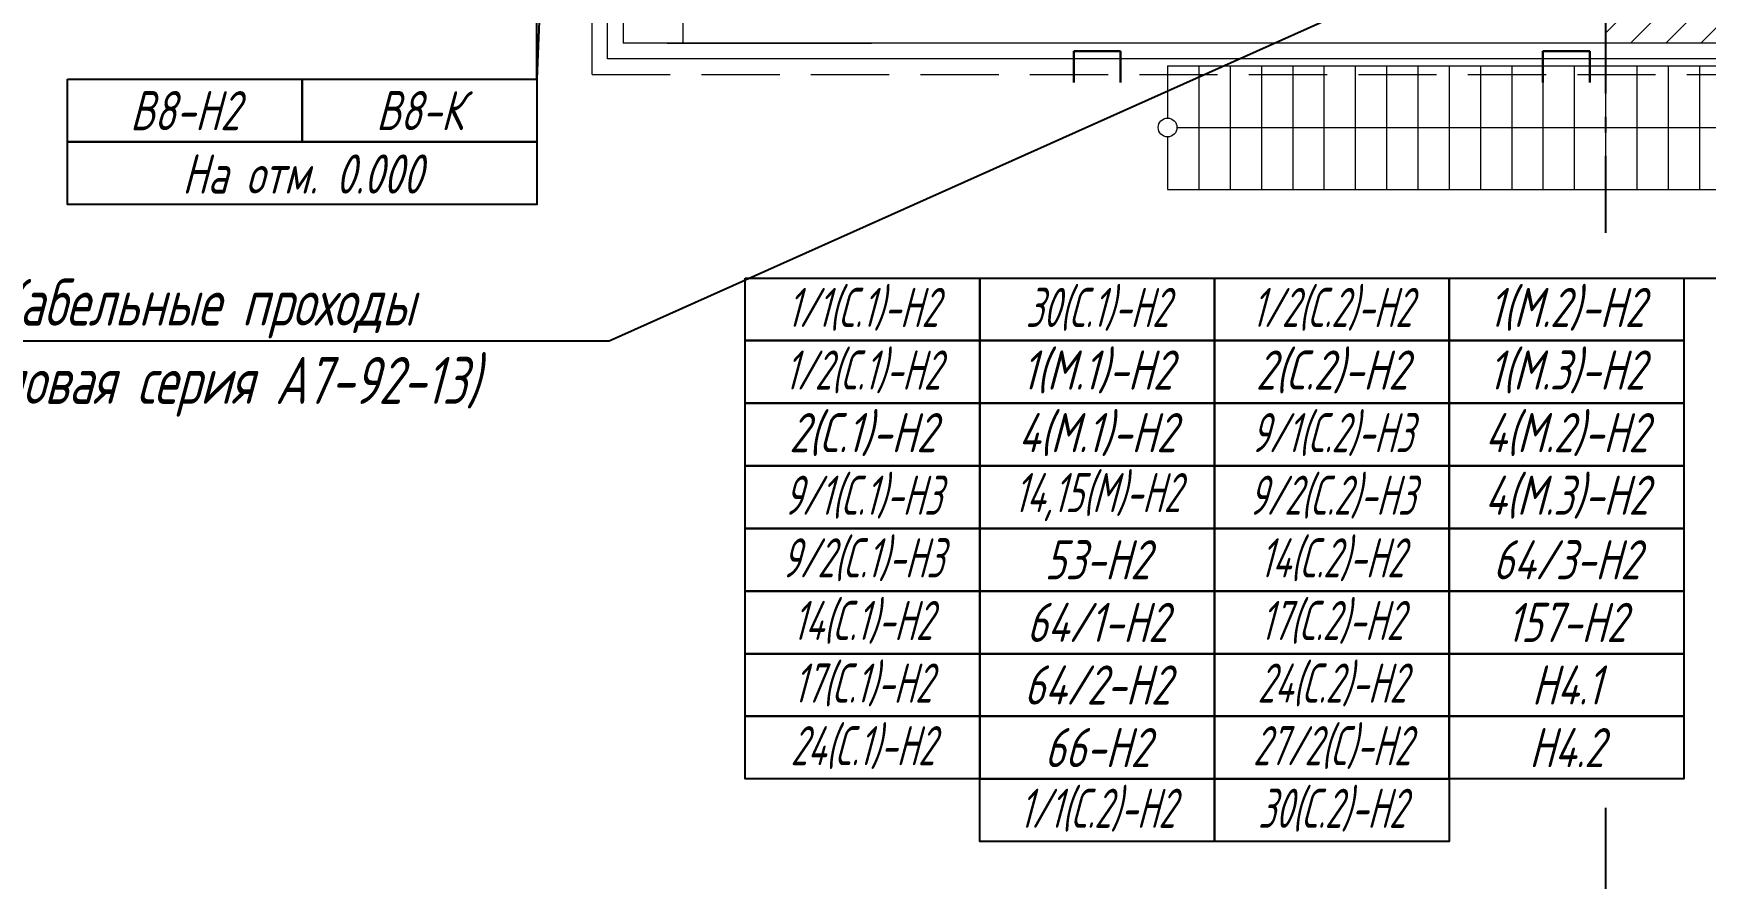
# Model space of a CAD drawing. Header units: millimetres. Extents: x -14296 to 10264, y -13087 to -5602.
# Drawn here: x -2639 to -2532.1, y -12866.1 to -12812.1 of the extents above; entities that cross this region are included whole.
import ezdxf
from ezdxf import colors
from ezdxf.entities.mleader import LeaderData, LeaderLine
from ezdxf.math import Vec2, Vec3

# ---------------------------------------------------------------- set-up
doc = ezdxf.new("R2010")
doc.units = ezdxf.units.MM
doc.linetypes.add('gost5', pattern=[7, 5, -2, 0])
doc.linetypes.add('gost6', pattern=[12, 8, -1.5, 1, -1.5])
for name, color, linetype, lineweight in [('КаБель контрольный (Вновь)', 142, 'gost5', 15), ('КаБель силовой (Вновь)', 1, 'Continuous', 15), ('Линия выноска', 137, 'Continuous', 25), ('Осевая', 4, 'gost6', 25), ('Рамка тонкая', 5, 'Continuous', 25), ('Строительный', 251, 'Continuous', 13), ('Текст', 7, 'Continuous', 20)]:
    doc.layers.add(name, color=color, linetype=linetype, lineweight=lineweight)
doc.styles.add('Simplex', font='simplex.shx', dxfattribs={"width": 0.7, "oblique": 15})

# ---------------------------------------------------------------- blocks, each defined once
blk = doc.blocks.new('_DotBlank')
at = {"color": 0, "linetype": 'ByBlock', "lineweight": -2}
blk.add_line((-0.5, 0), (-1, 0), dxfattribs=at)
blk.add_circle((0, 0), 0.5, dxfattribs=at)

msp = doc.modelspace()

# ---------------------------------------------------------------- hatches: boundary and pattern name
at = {"layer": 'Строительный'}
h = msp.add_hatch(dxfattribs=at)
h.set_pattern_fill('ANSI31', color=256, scale=0.5)
h.set_pattern_definition([(45, (-5585.6675, -13627.7531), (-1.122532, 1.122532), [])])
h.paths.add_polyline_path([(-2519.85744, -12812.77393), (-2519.85744, -12808.97393), (-2536.45744, -12808.97393), (-2536.45744, -12809.97393), (-2538.45744, -12809.97393), (-2538.45744, -12812.77393)])
h.paths.add_polyline_path([(-2505.45744, -12812.77393), (-2505.45744, -12808.97393), (-2509.25744, -12808.97393), (-2509.25744, -12812.77393)])

# ---------------------------------------------------------------- linework, layer by layer
at = {"layer": 'КаБель контрольный (Вновь)'}
for q in [(-2603.25744, -12625.17393), (-1985.65744, -12814.77393)]:
    msp.add_line((-2603.25744, -12814.77393), q, dxfattribs=at)
at = {"layer": 'КаБель силовой (Вновь)'}
for p, q in [((-2602.25744, -12813.77393), (-2602.25744, -12626.17393)), ((-1986.65744, -12813.77393), (-2602.25744, -12813.77393))]:
    msp.add_line(p, q, dxfattribs=at)
at = {"layer": 'Линия выноска'}
for p, q in [((-2605.79297, -12791.44478), (-2606.79297, -12815.07865)), ((-2606.79297, -12815.07865), (-2606.79297, -12794.44478)), ((-2533.45744, -12827.77393), (-2504.45744, -12827.77393))]:
    msp.add_line(p, q, dxfattribs=at)
at = {"layer": 'Осевая'}
for p, q in [((-2538.45744, -12807.97393), (-2538.45744, -12824.88129)), ((-2538.45744, -12861.6269), (-2538.45744, -12892.97393))]:
    msp.add_line(p, q, dxfattribs=at)
at = {"layer": 'Рамка тонкая', "lineweight": 30}
for p, q in [((-2569.45744, -12813.27393), (-2572.45744, -12813.27393)), ((-2572.45744, -12813.27393), (-2572.45744, -12815.27393)), ((-2569.45744, -12815.27393), (-2569.45744, -12813.27393)), ((-2539.45744, -12813.27393), (-2542.45744, -12813.27393)), ((-2542.45744, -12813.27393), (-2542.45744, -12815.27393)), ((-2539.45744, -12815.27393), (-2539.45744, -12813.27393))]:
    msp.add_line(p, q, dxfattribs=at)
at = {"layer": 'Рамка тонкая'}
for points in [[(-2636.79297, -12815.07865), (-2621.79297, -12815.07865), (-2621.79297, -12819.07865), (-2636.79297, -12819.07865)], [(-2621.79297, -12815.07865), (-2606.79297, -12815.07865), (-2606.79297, -12819.07865), (-2621.79297, -12819.07865)], [(-2636.79297, -12819.07865), (-2606.79297, -12819.07865), (-2606.79297, -12823.07865), (-2636.79297, -12823.07865)], [(-2593.45744, -12827.77393), (-2578.45744, -12827.77393), (-2578.45744, -12831.77393), (-2593.45744, -12831.77393)], [(-2578.45744, -12827.77393), (-2563.45744, -12827.77393), (-2563.45744, -12831.77393), (-2578.45744, -12831.77393)], [(-2563.45744, -12827.77393), (-2548.45744, -12827.77393), (-2548.45744, -12831.77393), (-2563.45744, -12831.77393)], [(-2548.45744, -12827.77393), (-2533.45744, -12827.77393), (-2533.45744, -12831.77393), (-2548.45744, -12831.77393)], [(-2593.45744, -12831.77393), (-2578.45744, -12831.77393), (-2578.45744, -12835.77393), (-2593.45744, -12835.77393)], [(-2578.45744, -12831.77393), (-2563.45744, -12831.77393), (-2563.45744, -12835.77393), (-2578.45744, -12835.77393)], [(-2563.45744, -12831.77393), (-2548.45744, -12831.77393), (-2548.45744, -12835.77393), (-2563.45744, -12835.77393)], [(-2548.45744, -12831.77393), (-2533.45744, -12831.77393), (-2533.45744, -12835.77393), (-2548.45744, -12835.77393)], [(-2593.45744, -12835.77393), (-2578.45744, -12835.77393), (-2578.45744, -12839.77393), (-2593.45744, -12839.77393)], [(-2578.45744, -12835.77393), (-2563.45744, -12835.77393), (-2563.45744, -12839.77393), (-2578.45744, -12839.77393)], [(-2563.45744, -12835.77393), (-2548.45744, -12835.77393), (-2548.45744, -12839.77393), (-2563.45744, -12839.77393)], [(-2548.45744, -12835.77393), (-2533.45744, -12835.77393), (-2533.45744, -12839.77393), (-2548.45744, -12839.77393)], [(-2593.45744, -12839.77393), (-2578.45744, -12839.77393), (-2578.45744, -12843.77393), (-2593.45744, -12843.77393)], [(-2578.45744, -12839.77393), (-2563.45744, -12839.77393), (-2563.45744, -12843.77393), (-2578.45744, -12843.77393)], [(-2563.45744, -12839.77393), (-2548.45744, -12839.77393), (-2548.45744, -12843.77393), (-2563.45744, -12843.77393)], [(-2548.45744, -12839.77393), (-2533.45744, -12839.77393), (-2533.45744, -12843.77393), (-2548.45744, -12843.77393)], [(-2593.45744, -12843.77393), (-2578.45744, -12843.77393), (-2578.45744, -12847.77393), (-2593.45744, -12847.77393)], [(-2578.45744, -12843.77393), (-2563.45744, -12843.77393), (-2563.45744, -12847.77393), (-2578.45744, -12847.77393)], [(-2563.45744, -12843.77393), (-2548.45744, -12843.77393), (-2548.45744, -12847.77393), (-2563.45744, -12847.77393)], [(-2548.45744, -12843.77393), (-2533.45744, -12843.77393), (-2533.45744, -12847.77393), (-2548.45744, -12847.77393)], [(-2593.45744, -12847.77393), (-2578.45744, -12847.77393), (-2578.45744, -12851.77393), (-2593.45744, -12851.77393)], [(-2578.45744, -12847.77393), (-2563.45744, -12847.77393), (-2563.45744, -12851.77393), (-2578.45744, -12851.77393)], [(-2563.45744, -12847.77393), (-2548.45744, -12847.77393), (-2548.45744, -12851.77393), (-2563.45744, -12851.77393)], [(-2548.45744, -12847.77393), (-2533.45744, -12847.77393), (-2533.45744, -12851.77393), (-2548.45744, -12851.77393)], [(-2593.45744, -12851.77393), (-2578.45744, -12851.77393), (-2578.45744, -12855.77393), (-2593.45744, -12855.77393)], [(-2578.45744, -12851.77393), (-2563.45744, -12851.77393), (-2563.45744, -12855.77393), (-2578.45744, -12855.77393)], [(-2563.45744, -12851.77393), (-2548.45744, -12851.77393), (-2548.45744, -12855.77393), (-2563.45744, -12855.77393)], [(-2548.45744, -12851.77393), (-2533.45744, -12851.77393), (-2533.45744, -12855.77393), (-2548.45744, -12855.77393)], [(-2593.45744, -12855.77393), (-2578.45744, -12855.77393), (-2578.45744, -12859.77393), (-2593.45744, -12859.77393)], [(-2578.45744, -12855.77393), (-2563.45744, -12855.77393), (-2563.45744, -12859.77393), (-2578.45744, -12859.77393)], [(-2563.45744, -12855.77393), (-2548.45744, -12855.77393), (-2548.45744, -12859.77393), (-2563.45744, -12859.77393)], [(-2548.45744, -12855.77393), (-2533.45744, -12855.77393), (-2533.45744, -12859.77393), (-2548.45744, -12859.77393)], [(-2578.45744, -12859.77393), (-2563.45744, -12859.77393), (-2563.45744, -12863.77393), (-2578.45744, -12863.77393)], [(-2563.45744, -12859.77393), (-2548.45744, -12859.77393), (-2548.45744, -12863.77393), (-2563.45744, -12863.77393)]]:
    msp.add_lwpolyline(points, close=True, dxfattribs=at)
at = {"layer": 'Строительный'}
for p, q in [((-2601.25744, -12768.37393), (-2601.25744, -12812.77393)), ((-2597.45744, -12768.37393), (-2597.45744, -12812.77393)), ((-2598.45744, -12812.77393), (-2585.39175, -12812.77393))]:
    msp.add_line(p, q, dxfattribs=at)
at = {"layer": 'Строительный', "ltscale": 100}
msp.add_line((-2519.85744, -12812.77393), (-2601.25744, -12812.77393), dxfattribs=at)
at = {"layer": 'Строительный', "ltscale": 0.3}
for p, q in [((-2566.45744, -12814.20835), (-2524.45744, -12814.20835)), ((-2566.45744, -12814.20835), (-2566.45744, -12817.55831)), ((-2564.45744, -12814.20835), (-2564.45744, -12822.10828)), ((-2562.45744, -12814.20835), (-2562.45744, -12822.10828)), ((-2560.45744, -12814.20835), (-2560.45744, -12822.10828)), ((-2558.45744, -12814.20835), (-2558.45744, -12822.10828)), ((-2556.45744, -12814.20835), (-2556.45744, -12822.10828)), ((-2554.45744, -12814.20835), (-2554.45744, -12822.10828)), ((-2552.45744, -12814.20835), (-2552.45744, -12822.10828)), ((-2550.45744, -12814.20835), (-2550.45744, -12822.10828)), ((-2548.45744, -12814.20835), (-2548.45744, -12822.10828)), ((-2546.45744, -12814.20835), (-2546.45744, -12822.10828)), ((-2544.45744, -12814.20835), (-2544.45744, -12822.10828)), ((-2542.45744, -12814.20835), (-2542.45744, -12822.10828)), ((-2540.45744, -12814.20835), (-2540.45744, -12822.10828)), ((-2538.45744, -12814.20835), (-2538.45744, -12822.10828)), ((-2536.45744, -12814.20835), (-2536.45744, -12822.10828)), ((-2534.45744, -12814.20835), (-2534.45744, -12822.10828)), ((-2532.45744, -12814.20835), (-2532.45744, -12822.10828)), ((-2565.85744, -12818.15831), (-2524.45744, -12818.15831)), ((-2566.45744, -12818.75831), (-2566.45744, -12822.10828)), ((-2566.45744, -12822.10828), (-2524.45744, -12822.10828))]:
    msp.add_line(p, q, dxfattribs=at)
msp.add_circle((-2566.45744, -12818.15831), 0.6, dxfattribs=at)

# ---------------------------------------------------------------- texts
at = {"layer": 'Текст', "char_height": 2.5, "attachment_point": 5, "style": 'Simplex'}
for s, insert, width in [('В8-Н2', (-2629.29297, -12817.07865), 15), ('В8-К', (-2614.29297, -12817.07865), 15), ('На отм. 0.000', (-2621.79297, -12821.1275), 30), ('{\\W0.6;1/1(С.1)-Н2}', (-2585.95744, -12829.77393), 15), ('{\\W0.6;30(С.1)-Н2}', (-2570.95744, -12829.77393), 15), ('{\\W0.6;1/2(С.2)-Н2}', (-2555.95744, -12829.77393), 15), ('{\\W0.7;1(М.2)-Н2}', (-2540.95744, -12829.77393), 15), ('{\\W0.6;1/2(С.1)-Н2}', (-2585.95744, -12833.77393), 15), ('{\\W0.7;1(М.1)-Н2}', (-2570.95744, -12833.77393), 15), ('2(С.2)-Н2', (-2555.95744, -12833.77393), 15), ('{\\W0.7;1(М.3)-Н2}', (-2540.95744, -12833.77393), 15), ('2(С.1)-Н2', (-2585.95744, -12837.77393), 15), ('{\\W0.7;4(М.1)-Н2}', (-2570.95744, -12837.77393), 15), ('{\\W0.6;9/1(С.2)-Н3}', (-2555.95744, -12837.77393), 15), ('{\\W0.7;4(М.2)-Н2}', (-2540.95744, -12837.77393), 15), ('{\\W0.6;9/1(С.1)-Н3}', (-2585.95744, -12841.77393), 15), ('{\\W0.6;14,15(М)-Н2}', (-2570.95744, -12841.77393), 15), ('{\\W0.6;9/2(С.2)-Н3}', (-2555.95744, -12841.77393), 15), ('{\\W0.7;4(М.3)-Н2}', (-2540.95744, -12841.77393), 15), ('{\\W0.6;9/2(С.1)-Н3}', (-2585.95744, -12845.77393), 15), ('{\\W0.7;53-Н2}', (-2570.95744, -12845.77393), 15), ('{\\W0.6;14(С.2)-Н2}', (-2555.95744, -12845.77393), 15), ('{\\W0.7;64/3-Н2}', (-2540.95744, -12845.77393), 15), ('{\\W0.6;14(С.1)-Н2}', (-2585.95744, -12849.77393), 15), ('{\\W0.6;17(С.2)-Н2}', (-2555.95744, -12849.77393), 15), ('{\\W0.7;64/1-Н2}', (-2570.95744, -12849.77393), 15), ('{\\W0.7;157-Н2}', (-2540.95744, -12849.77393), 15), ('{\\W0.6;17(С.1)-Н2}', (-2585.95744, -12853.77393), 15), ('{\\W0.7;64/2-Н2}', (-2570.95744, -12853.77393), 15), ('{\\W0.6;24(С.2)-Н2}', (-2555.95744, -12853.77393), 15), ('Н4.1', (-2540.95744, -12853.77393), 15), ('{\\W0.6;24(С.1)-Н2}', (-2585.95744, -12857.77393), 15), ('{\\W0.7;66-Н2}', (-2570.95744, -12857.77393), 15), ('{\\W0.6;27/2(С)-Н2}', (-2555.95744, -12857.77393), 15), ('Н4.2', (-2540.95744, -12857.77393), 15), ('{\\W0.6;1/1(С.2)-Н2}', (-2570.95744, -12861.77393), 15), ('{\\W0.6;30(С.2)-Н2}', (-2555.95744, -12861.77393), 15)]:
    msp.add_mtext(s, dxfattribs=dict(at, insert=insert, width=width))

# ---------------------------------------------------------------- leaders
at = {"layer": 'Линия выноска'}
ml = msp.add_multileader_mtext('Standard', dxfattribs=at)
ml.set_content('Кабельные проходы\\P(типовая серия А7-92-13)', color=2, style='Simplex')
ml.set_leader_properties()
ml.set_arrow_properties(name='DOTBLANK')
ml.build(insert=Vec2(0, 0))
ml.multileader.update_dxf_attribs({"text_left_attachment_type": 6, "text_right_attachment_type": 6, "dogleg_length": 1, "arrow_head_size": 5})
ctx = ml.context
ctx.base_point, ctx.char_height, ctx.arrow_head_size, ctx.plane_origin = Vec3(-2652.99511, -12831.81453), 3, 5, Vec3(-2696.81365, -12640.53105)
ctx.left_attachment, ctx.right_attachment, ctx.text_align_type = 6, 6, 1
notes = []
notes.append((ctx, [(0, (1, 1, 0), (-2602.15921, -12831.81453), (-1, 0), 1, [(1, [(-2599.35744, -12796.99014), (-2525.45744, -12797.49014)], 0, [])])]))
ctx.mtext.insert, ctx.mtext.alignment, ctx.mtext.flow_direction = Vec3(-2628.07716, -12827.81453), 2, 5
for ctx, leaders in notes:
    for number, flags, end, landing, length, lines in leaders:
        leader = LeaderData()
        leader.index, (leader.has_last_leader_line, leader.has_dogleg_vector, leader.attachment_direction) = number, flags
        leader.last_leader_point, leader.dogleg_vector, leader.dogleg_length = Vec3(end), Vec3(landing), length
        for number, points, colour, breaks in lines:
            line = LeaderLine()
            line.index, line.vertices, line.color, line.breaks = number, Vec3.list(points), colors.encode_raw_color(colour), breaks
            leader.lines.append(line)
        ctx.leaders.append(leader)

doc.saveas('drawing.dxf')
